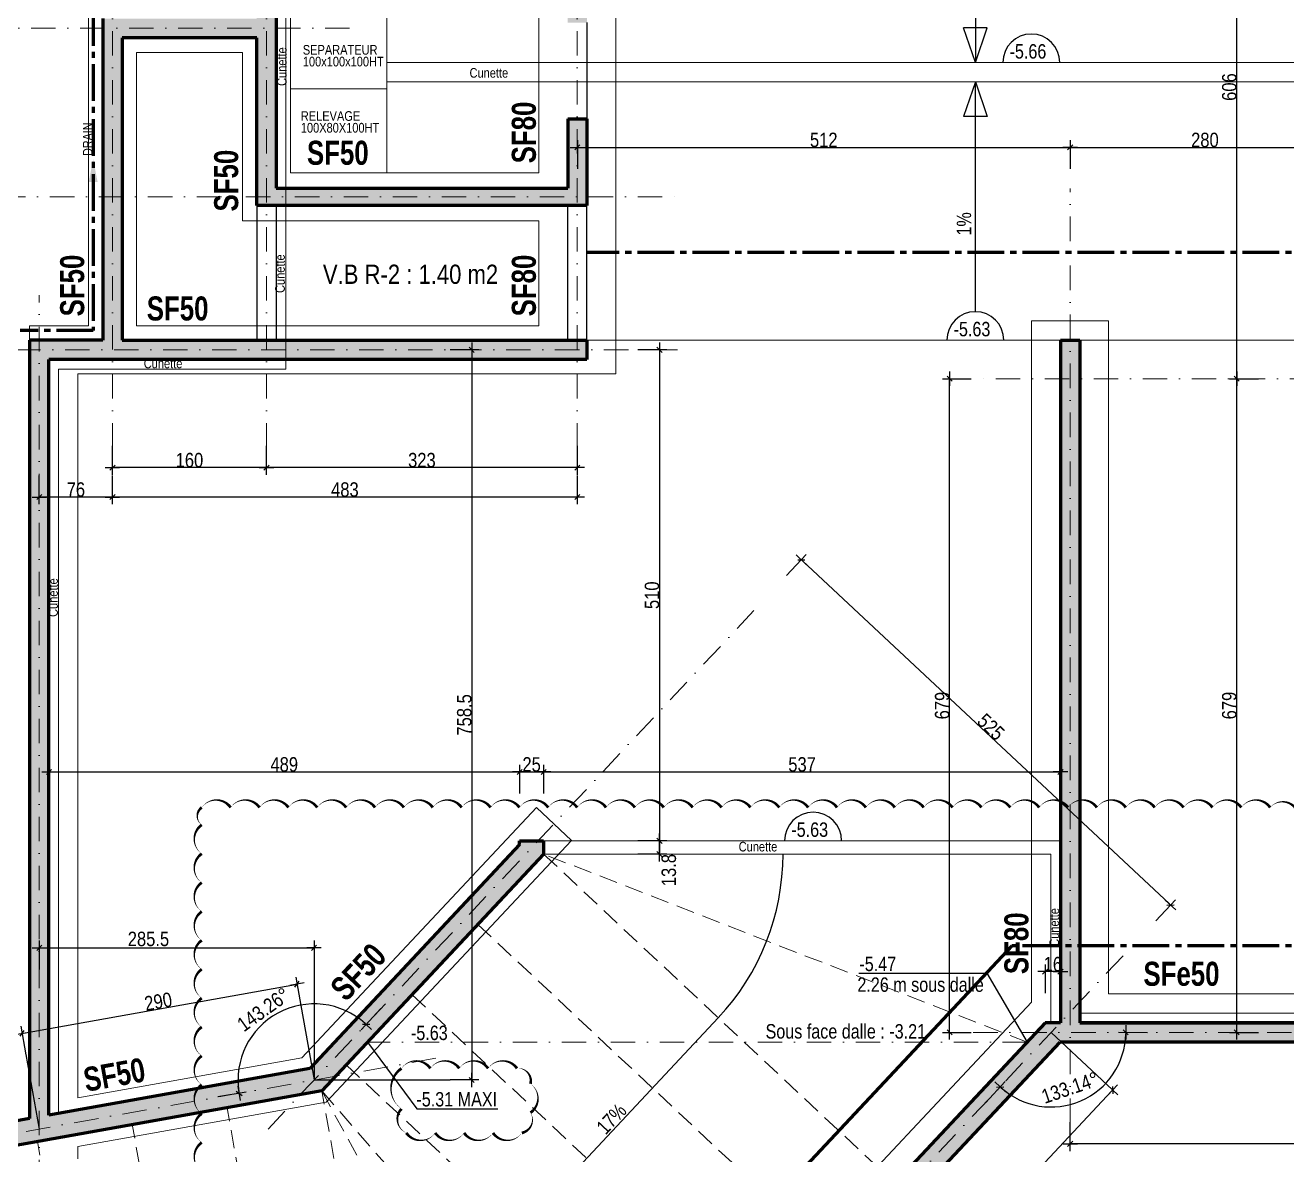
# Model space of a CAD drawing. Header units: centimetres. Extents: x 28113 to 82487, y -42944 to -12804.
# Drawn here: x 28866 to 30176, y -41351 to -40177 of the extents above; entities that cross this region are included whole.
import ezdxf
from ezdxf.enums import TextEntityAlignment as Align

# ---------------------------------------------------------------- set-up
doc = ezdxf.new("R2010")
doc.units = ezdxf.units.CM
doc.header["$LTSCALE"] = 0.5
for name, pattern in [('AXES2', [28.575, 19.05, -3.175, 3.175, -3.175]), ('CACHEX2', [19.05, 12.7, -6.35]), ('TIRETPTX2', [50.8, 25.4, -12.7, 0, -12.7])]:
    doc.linetypes.add(name, pattern=pattern)
doc.layers.get('DEFPOINTS').update_dxf_attribs({"linetype": 'CONTINUOUS'})
for name, color, linetype in [('01_cote_gen', 4, 'CONTINUOUS'), ('01_linteaux', 2, 'CONTINUOUS'), ('01_poch_murs', 253, 'CONTINUOUS'), ('01_texte', 230, 'CONTINUOUS'), ('AA_COTES', 2, 'CONTINUOUS')]:
    doc.layers.add(name, color=color, linetype=linetype)
for name, color, linetype, lineweight in [('01_murs_coup', 5, 'CONTINUOUS', 60), ('01_sem', 42, 'CONTINUOUS', 15), ('01_tram_axes', 2, 'TIRETPTX2', 9)]:
    doc.layers.add(name, color=color, linetype=linetype, lineweight=lineweight)
doc.styles.add('ARIAL NA', font='ARIALN.TTF')
doc.styles.add('impact', font='impact.ttf')
doc.styles.add('MATTE_TXT', font='arial.ttf')
doc.styles.add('STYLE2', font='ARIALN.TTF')
doc.dimstyles.new('JB50', dxfattribs={"dimscale": 0.1, "dimtxt": 150, "dimasz": 15, "dimexe": 0.1, "dimexo": 0.1, "dimgap": 0.09, "dimtad": 1, "dimdec": 1, "dimdsep": 46, "dimtxsty": 'STYLE2', "dimblk1": 'BOND_G', "dimblk2": 'BOND_D', "dimsah": 1, "dimcen": 1.5, "dimdle": 0.01, "dimse1": 1, "dimse2": 1, "dimclrd": 4, "dimclre": 2, "dimclrt": 6, "dimazin": 2, "dimtfac": 2.333333, "dimtdec": 1, "dimtix": 1, "dimtmove": 2, "dimatfit": 3, "dimldrblk": 'BOND_G', "dimfxl": 1, "dimtolj": 1, "dimtzin": 0, "dimarcsym": 0})

# ---------------------------------------------------------------- blocks, each defined once
blk = doc.blocks.new('BOND_G')
at = {"layer": 'AA_COTES', "color": 0}
for p, q in [((0, -5), (0, 15)), ((5, 0), (-5, 0)), ((1.77, 1.77), (-1.77, -1.77))]:
    blk.add_line(p, q, dxfattribs=at)
blk = doc.blocks.new('BOND_D')
at = {"layer": 'AA_COTES', "color": 0}
for p, q in [((5, 0), (-5, 0)), ((-1.77, -1.77), (1.77, 1.77)), ((0, 5), (0, -15))]:
    blk.add_line(p, q, dxfattribs=at)
blk = doc.blocks.new('*D4032')
at = {"layer": '01_cote_gen', "color": 4, "lineweight": -2, "ltscale": 2, "transparency": 16777216}
blk.add_line((29440.7, -40304.2), (29949.7, -40304.2), dxfattribs=at)
at = {"layer": 'DEFPOINTS', "color": 0, "ltscale": 2}
for p in [(29439.2, -40312), (29951.2, -40304.2), (29951.2, -40346.8)]:
    blk.add_point(p, dxfattribs=at)
at = {"layer": '01_cote_gen', "color": 4, "lineweight": -2, "ltscale": 2, "transparency": 16777216, "xscale": 1.5, "yscale": 1.5, "zscale": 1.5, "rotation": 180}
blk.add_blockref('BOND_G', (29439.2, -40304.2), dxfattribs=at)
at = {"layer": '01_cote_gen', "color": 4, "lineweight": -2, "ltscale": 2, "transparency": 16777216, "xscale": 1.5, "yscale": 1.5, "zscale": 1.5}
blk.add_blockref('BOND_D', (29951.2, -40304.2), dxfattribs=at)
at = {"layer": '01_cote_gen', "color": 6, "ltscale": 2, "transparency": 16777216, "insert": (29695.2, -40296.6), "char_height": 15, "attachment_point": 5, "style": 'STYLE2'}
blk.add_mtext('\\A1;512', dxfattribs=at)
blk = doc.blocks.new('*D4033')
at = {"layer": '01_cote_gen', "color": 4, "lineweight": -2, "ltscale": 2, "transparency": 16777216}
blk.add_line((29952.7, -40304.2), (30229.7, -40304.2), dxfattribs=at)
at = {"layer": 'DEFPOINTS', "color": 0, "ltscale": 2}
for p in [(30231.2, -40304.2), (29951.2, -40346.8), (30231.2, -40346.8)]:
    blk.add_point(p, dxfattribs=at)
at = {"layer": '01_cote_gen', "color": 4, "lineweight": -2, "ltscale": 2, "transparency": 16777216, "xscale": 1.5, "yscale": 1.5, "zscale": 1.5, "rotation": 180}
blk.add_blockref('BOND_G', (29951.2, -40304.2), dxfattribs=at)
at = {"layer": '01_cote_gen', "color": 4, "lineweight": -2, "ltscale": 2, "transparency": 16777216, "xscale": 1.5, "yscale": 1.5, "zscale": 1.5}
blk.add_blockref('BOND_D', (30231.2, -40304.2), dxfattribs=at)
at = {"layer": '01_cote_gen', "color": 6, "ltscale": 2, "transparency": 16777216, "insert": (30091.2, -40296.6), "char_height": 15, "attachment_point": 5, "style": 'STYLE2'}
blk.add_mtext('\\A1;280', dxfattribs=at)
blk = doc.blocks.new('*D4047')
at = {"layer": '01_cote_gen', "color": 4, "lineweight": -2, "ltscale": 2, "transparency": 16777216}
blk.add_line((30853.7, -41339.4), (29952.7, -41339.4), dxfattribs=at)
at = {"layer": 'DEFPOINTS', "color": 0, "ltscale": 2}
for p in [(29951.2, -41317.8), (30855.2, -41317.8), (29951.2, -41339.4)]:
    blk.add_point(p, dxfattribs=at)
at = {"layer": '01_cote_gen', "color": 4, "lineweight": -2, "ltscale": 2, "transparency": 16777216, "xscale": 1.5, "yscale": 1.5, "zscale": 1.5, "rotation": 180}
blk.add_blockref('BOND_D', (29951.2, -41339.4), dxfattribs=at)
at = {"layer": '01_cote_gen', "color": 4, "lineweight": -2, "ltscale": 2, "transparency": 16777216, "xscale": 1.5, "yscale": 1.5, "zscale": 1.5}
blk.add_blockref('BOND_G', (30855.2, -41339.4), dxfattribs=at)
at = {"layer": '01_cote_gen', "color": 6, "ltscale": 2, "transparency": 16777216, "insert": (30403.2, -41331.7), "char_height": 15, "attachment_point": 5, "style": 'STYLE2'}
blk.add_mtext('\\A1;904', dxfattribs=at)
blk = doc.blocks.new('*D4048')
at = {"layer": '01_cote_gen', "color": 4, "lineweight": -2, "ltscale": 2, "transparency": 16777216}
blk.add_line((29437.7, -40636.9), (29117.7, -40636.9), dxfattribs=at)
at = {"layer": 'DEFPOINTS', "color": 0, "ltscale": 2}
for p in [(29116.2, -40616.1), (29439.2, -40616.1), (29116.2, -40636.9)]:
    blk.add_point(p, dxfattribs=at)
at = {"layer": '01_cote_gen', "color": 4, "lineweight": -2, "ltscale": 2, "transparency": 16777216, "xscale": 1.5, "yscale": 1.5, "zscale": 1.5, "rotation": 180}
blk.add_blockref('BOND_D', (29116.2, -40636.9), dxfattribs=at)
at = {"layer": '01_cote_gen', "color": 4, "lineweight": -2, "ltscale": 2, "transparency": 16777216, "xscale": 1.5, "yscale": 1.5, "zscale": 1.5}
blk.add_blockref('BOND_G', (29439.2, -40636.9), dxfattribs=at)
at = {"layer": '01_cote_gen', "color": 6, "ltscale": 2, "transparency": 16777216, "insert": (29277.7, -40629.2), "char_height": 15, "attachment_point": 5, "style": 'STYLE2'}
blk.add_mtext('\\A1;323', dxfattribs=at)
blk = doc.blocks.new('*D4049')
at = {"layer": '01_cote_gen', "color": 4, "lineweight": -2, "ltscale": 2, "transparency": 16777216}
blk.add_line((29114.7, -40636.9), (28957.7, -40636.9), dxfattribs=at)
at = {"layer": 'DEFPOINTS', "color": 0, "ltscale": 2}
for p in [(28956.2, -40616.1), (29116.2, -40616.1), (28956.2, -40636.9)]:
    blk.add_point(p, dxfattribs=at)
at = {"layer": '01_cote_gen', "color": 4, "lineweight": -2, "ltscale": 2, "transparency": 16777216, "xscale": 1.5, "yscale": 1.5, "zscale": 1.5, "rotation": 180}
blk.add_blockref('BOND_D', (28956.2, -40636.9), dxfattribs=at)
at = {"layer": '01_cote_gen', "color": 4, "lineweight": -2, "ltscale": 2, "transparency": 16777216, "xscale": 1.5, "yscale": 1.5, "zscale": 1.5}
blk.add_blockref('BOND_G', (29116.2, -40636.9), dxfattribs=at)
at = {"layer": '01_cote_gen', "color": 6, "ltscale": 2, "transparency": 16777216, "insert": (29036.2, -40629.2), "char_height": 15, "attachment_point": 5, "style": 'STYLE2'}
blk.add_mtext('\\A1;160', dxfattribs=at)
blk = doc.blocks.new('*D4050')
at = {"layer": '01_cote_gen', "color": 4, "lineweight": -2, "ltscale": 2, "transparency": 16777216}
blk.add_line((29437.7, -40667.5), (28957.7, -40667.5), dxfattribs=at)
at = {"layer": 'DEFPOINTS', "color": 0, "ltscale": 2}
for p in [(28956.2, -40644.4), (29439.2, -40644.4), (28956.2, -40667.5)]:
    blk.add_point(p, dxfattribs=at)
at = {"layer": '01_cote_gen', "color": 4, "lineweight": -2, "ltscale": 2, "transparency": 16777216, "xscale": 1.5, "yscale": 1.5, "zscale": 1.5, "rotation": 180}
blk.add_blockref('BOND_D', (28956.2, -40667.5), dxfattribs=at)
at = {"layer": '01_cote_gen', "color": 4, "lineweight": -2, "ltscale": 2, "transparency": 16777216, "xscale": 1.5, "yscale": 1.5, "zscale": 1.5}
blk.add_blockref('BOND_G', (29439.2, -40667.5), dxfattribs=at)
at = {"layer": '01_cote_gen', "color": 6, "ltscale": 2, "transparency": 16777216, "insert": (29197.7, -40659.8), "char_height": 15, "attachment_point": 5, "style": 'STYLE2'}
blk.add_mtext('\\A1;483', dxfattribs=at)
blk = doc.blocks.new('*D4051')
at = {"layer": '01_cote_gen', "color": 4, "lineweight": -2, "ltscale": 2, "transparency": 16777216}
blk.add_line((28954.7, -40667.5), (28881.7, -40667.5), dxfattribs=at)
at = {"layer": 'DEFPOINTS', "color": 0, "ltscale": 2}
for p in [(28880.2, -40457.8), (28880.2, -40667.5), (28956.2, -40675)]:
    blk.add_point(p, dxfattribs=at)
at = {"layer": '01_cote_gen', "color": 4, "lineweight": -2, "ltscale": 2, "transparency": 16777216, "xscale": 1.5, "yscale": 1.5, "zscale": 1.5, "rotation": 180}
blk.add_blockref('BOND_D', (28880.2, -40667.5), dxfattribs=at)
at = {"layer": '01_cote_gen', "color": 4, "lineweight": -2, "ltscale": 2, "transparency": 16777216, "xscale": 1.5, "yscale": 1.5, "zscale": 1.5}
blk.add_blockref('BOND_G', (28956.2, -40667.5), dxfattribs=at)
at = {"layer": '01_cote_gen', "color": 6, "ltscale": 2, "transparency": 16777216, "insert": (28918.2, -40659.8), "char_height": 15, "attachment_point": 5, "style": 'STYLE2'}
blk.add_mtext('\\A1;76', dxfattribs=at)
blk = doc.blocks.new('*D4052')
at = {"layer": '01_cote_gen', "color": 4, "lineweight": -2, "ltscale": 2, "transparency": 16777216}
blk.add_line((29673, -40733.7), (30054.4, -41090.1), dxfattribs=at)
at = {"layer": 'DEFPOINTS', "color": 0, "ltscale": 2}
for p in [(29622.6, -40785.5), (30055.5, -41091.2), (30006.1, -41143.9)]:
    blk.add_point(p, dxfattribs=at)
at = {"layer": '01_cote_gen', "color": 4, "lineweight": -2, "ltscale": 2, "transparency": 16777216, "xscale": 1.5, "yscale": 1.5, "zscale": 1.5}
for name, p, rotation in [('BOND_G', (29671.9, -40732.7), 136.9369686569223), ('BOND_D', (30055.5, -41091.2), 316.9369686569223)]:
    blk.add_blockref(name, p, dxfattribs=dict(at, rotation=rotation))
at = {"layer": '01_cote_gen', "color": 6, "ltscale": 2, "transparency": 16777216, "insert": (29868.9, -40906.3), "char_height": 15, "attachment_point": 5, "rotation": 316.937, "style": 'STYLE2'}
blk.add_mtext('\\A1;525', dxfattribs=at)
blk = doc.blocks.new('*D4053')
at = {"layer": '01_cote_gen', "color": 4, "lineweight": -2, "ltscale": 2, "transparency": 16777216}
blk.add_line((28881.7, -41135.7), (29164.2, -41135.7), dxfattribs=at)
at = {"layer": 'DEFPOINTS', "color": 0, "ltscale": 2}
for p in [(29165.7, -41135.7), (28880.2, -41157.2), (29165.7, -41247.9)]:
    blk.add_point(p, dxfattribs=at)
at = {"layer": '01_cote_gen', "color": 4, "lineweight": -2, "ltscale": 2, "transparency": 16777216, "xscale": 1.5, "yscale": 1.5, "zscale": 1.5, "rotation": 180}
blk.add_blockref('BOND_G', (28880.2, -41135.7), dxfattribs=at)
at = {"layer": '01_cote_gen', "color": 4, "lineweight": -2, "ltscale": 2, "transparency": 16777216, "xscale": 1.5, "yscale": 1.5, "zscale": 1.5}
blk.add_blockref('BOND_D', (29165.7, -41135.7), dxfattribs=at)
at = {"layer": '01_cote_gen', "color": 6, "ltscale": 2, "transparency": 16777216, "insert": (28993.6, -41126.6), "char_height": 15, "attachment_point": 5, "style": 'STYLE2'}
blk.add_mtext('\\A1;285.5', dxfattribs=at)
blk = doc.blocks.new('*D4054')
at = {"layer": '01_cote_gen', "color": 4, "lineweight": -2, "ltscale": 2, "transparency": 16777216}
blk.add_line((28745.1, -41322.5), (28745.1, -40516), dxfattribs=at)
at = {"layer": 'DEFPOINTS', "color": 0, "ltscale": 2}
for p in [(28745.1, -40514.5), (28754.3, -40514.5), (28880.2, -41324)]:
    blk.add_point(p, dxfattribs=at)
at = {"layer": '01_cote_gen', "color": 4, "lineweight": -2, "ltscale": 2, "transparency": 16777216, "xscale": 1.5, "yscale": 1.5, "zscale": 1.5}
for name, p, rotation in [('BOND_D', (28745.1, -40514.5), 90), ('BOND_G', (28745.1, -41324), 270)]:
    blk.add_blockref(name, p, dxfattribs=dict(at, rotation=rotation))
at = {"layer": '01_cote_gen', "color": 6, "ltscale": 2, "transparency": 16777216, "insert": (28737.5, -40919.3), "char_height": 15, "attachment_point": 5, "rotation": 90, "style": 'STYLE2'}
blk.add_mtext('\\A1;809.4', dxfattribs=at)
blk = doc.blocks.new('*D4065')
at = {"layer": '01_cote_gen', "color": 4, "lineweight": -2, "ltscale": 2, "transparency": 16777216}
blk.add_line((30124.3, -40543.1), (30124.3, -39940.1), dxfattribs=at)
at = {"layer": 'DEFPOINTS', "color": 0, "ltscale": 2}
for p in [(30124.3, -39938.6), (30171.3, -39938.6), (30137.1, -40544.6)]:
    blk.add_point(p, dxfattribs=at)
at = {"layer": '01_cote_gen', "color": 4, "lineweight": -2, "ltscale": 2, "transparency": 16777216, "xscale": 1.5, "yscale": 1.5, "zscale": 1.5}
for name, p, rotation in [('BOND_D', (30124.3, -39938.6), 90), ('BOND_G', (30124.3, -40544.6), 270)]:
    blk.add_blockref(name, p, dxfattribs=dict(at, rotation=rotation))
at = {"layer": '01_cote_gen', "color": 6, "ltscale": 2, "transparency": 16777216, "insert": (30116.6, -40241.6), "char_height": 15, "attachment_point": 5, "rotation": 90, "style": 'STYLE2'}
blk.add_mtext('\\A1;606', dxfattribs=at)
blk = doc.blocks.new('*D4066')
at = {"layer": '01_cote_gen', "color": 4, "lineweight": -2, "ltscale": 2, "transparency": 16777216}
blk.add_line((30124.3, -41222.1), (30124.3, -40546.1), dxfattribs=at)
at = {"layer": 'DEFPOINTS', "color": 0, "ltscale": 2}
for p in [(30124.3, -40544.6), (30146.8, -40544.6), (30207.6, -41223.6)]:
    blk.add_point(p, dxfattribs=at)
at = {"layer": '01_cote_gen', "color": 4, "lineweight": -2, "ltscale": 2, "transparency": 16777216, "xscale": 1.5, "yscale": 1.5, "zscale": 1.5}
for name, p, rotation in [('BOND_D', (30124.3, -40544.6), 90), ('BOND_G', (30124.3, -41223.6), 270)]:
    blk.add_blockref(name, p, dxfattribs=dict(at, rotation=rotation))
at = {"layer": '01_cote_gen', "color": 6, "ltscale": 2, "transparency": 16777216, "insert": (30116.6, -40884.1), "char_height": 15, "attachment_point": 5, "rotation": 90, "style": 'STYLE2'}
blk.add_mtext('\\A1;679', dxfattribs=at)
blk = doc.blocks.new('*D4098')
at = {"layer": '01_cote_gen', "color": 4, "lineweight": -2, "ltscale": 2, "transparency": 16777216}
blk.add_line((29994.3, -41284.6), (29494.4, -41818), dxfattribs=at)
at = {"layer": 'DEFPOINTS', "color": 0, "ltscale": 2}
for p in [(29931.5, -41223.6), (29429.5, -41759.3), (29493.4, -41819.1)]:
    blk.add_point(p, dxfattribs=at)
at = {"layer": '01_cote_gen', "color": 4, "lineweight": -2, "ltscale": 2, "transparency": 16777216, "xscale": 1.5, "yscale": 1.5, "zscale": 1.5}
for name, p, rotation in [('BOND_G', (29995.4, -41283.5), 46.85957807586632), ('BOND_D', (29493.4, -41819.1), 226.8595780758663)]:
    blk.add_blockref(name, p, dxfattribs=dict(at, rotation=rotation))
at = {"layer": '01_cote_gen', "color": 6, "ltscale": 2, "transparency": 16777216, "insert": (29738.8, -41546), "char_height": 15, "attachment_point": 5, "rotation": 46.8596, "style": 'STYLE2'}
blk.add_mtext('\\A1;734.1', dxfattribs=at)
blk = doc.blocks.new('*D4099')
at = {"layer": '01_cote_gen', "color": 4, "lineweight": -2, "ltscale": 2, "transparency": 16777216}
blk.add_line((28863.9, -41224.3), (29146.4, -41173.9), dxfattribs=at)
at = {"layer": 'DEFPOINTS', "color": 0, "ltscale": 2}
for p in [(29147.9, -41173.6), (29165.7, -41273), (28880.2, -41324)]:
    blk.add_point(p, dxfattribs=at)
at = {"layer": '01_cote_gen', "color": 4, "lineweight": -2, "ltscale": 2, "transparency": 16777216, "xscale": 1.5, "yscale": 1.5, "zscale": 1.5}
for name, p, rotation in [('BOND_D', (29147.9, -41173.6), 10.11701883034872), ('BOND_G', (28862.4, -41224.6), 190.1170188303487)]:
    blk.add_blockref(name, p, dxfattribs=dict(at, rotation=rotation))
at = {"layer": '01_cote_gen', "color": 6, "ltscale": 2, "transparency": 16777216, "insert": (29003.8, -41191.6), "char_height": 15, "attachment_point": 5, "rotation": 10.117, "style": 'STYLE2'}
blk.add_mtext('\\A1;290', dxfattribs=at)
blk = doc.blocks.new('*D4100')
at = {"layer": '01_cote_gen', "color": 4, "lineweight": -2, "ltscale": 2, "transparency": 16777216}
blk.add_arc((29165.7, -41273), 79, 47.9472, 189.0294, dxfattribs=at)
at = {"layer": 'DEFPOINTS', "color": 0, "ltscale": 2}
for p in [(29159.3, -41194.3), (29227, -41207.6), (29165.7, -41273), (29036.9, -41296)]:
    blk.add_point(p, dxfattribs=at)
at = {"layer": '01_cote_gen', "color": 4, "lineweight": -2, "ltscale": 2, "transparency": 16777216, "xscale": 1.5, "yscale": 1.5, "zscale": 1.5}
for name, p, rotation in [('BOND_G', (29219.7, -41215.4), 317.4034009217252), ('BOND_D', (29087.9, -41286.9), 279.5731959844877)]:
    blk.add_blockref(name, p, dxfattribs=dict(at, rotation=rotation))
at = {"layer": '01_cote_gen', "color": 6, "ltscale": 2, "transparency": 16777216, "insert": (29113.2, -41199.9), "char_height": 15, "attachment_point": 5, "rotation": 35.6733, "style": 'STYLE2'}
blk.add_mtext('\\A1;143.26°', dxfattribs=at)
blk = doc.blocks.new('*D4102')
at = {"layer": '01_cote_gen', "color": 4, "lineweight": -2, "ltscale": 2, "transparency": 16777216}
blk.add_arc((29931.5, -41223.6), 77.5, 227.9683, 358.8912, dxfattribs=at)
at = {"layer": 'DEFPOINTS', "color": 0, "ltscale": 2}
for p in [(29931.5, -41223.6), (30016.1, -41223.6), (29884, -41274.3), (29986.9, -41277.8)]:
    blk.add_point(p, dxfattribs=at)
at = {"layer": '01_cote_gen', "color": 4, "lineweight": -2, "ltscale": 2, "transparency": 16777216, "xscale": 1.5, "yscale": 1.5, "zscale": 1.5}
for name, p, rotation in [('BOND_D', (30009, -41223.6), 89.44561702159818), ('BOND_G', (29878.5, -41280.2), 137.4139610542687)]:
    blk.add_blockref(name, p, dxfattribs=dict(at, rotation=rotation))
at = {"layer": '01_cote_gen', "color": 6, "ltscale": 2, "transparency": 16777216, "insert": (29951.2, -41281.1), "char_height": 15, "attachment_point": 5, "rotation": 18.8939, "style": 'STYLE2'}
blk.add_mtext('\\A1;133.14°', dxfattribs=at)
blk = doc.blocks.new('*D4200')
at = {"layer": '01_cote_gen', "color": 4, "lineweight": -2, "ltscale": 2, "transparency": 16777216}
blk.add_line((28891.7, -40953), (29377.7, -40953), dxfattribs=at)
at = {"layer": 'DEFPOINTS', "color": 0, "ltscale": 2}
for p in [(29379.2, -40953), (28890.2, -40977.5), (29379.2, -41024.6)]:
    blk.add_point(p, dxfattribs=at)
at = {"layer": '01_cote_gen', "color": 4, "lineweight": -2, "ltscale": 2, "transparency": 16777216, "xscale": 1.5, "yscale": 1.5, "zscale": 1.5, "rotation": 180}
blk.add_blockref('BOND_G', (28890.2, -40953), dxfattribs=at)
at = {"layer": '01_cote_gen', "color": 4, "lineweight": -2, "ltscale": 2, "transparency": 16777216, "xscale": 1.5, "yscale": 1.5, "zscale": 1.5}
blk.add_blockref('BOND_D', (29379.2, -40953), dxfattribs=at)
at = {"layer": '01_cote_gen', "color": 6, "ltscale": 2, "transparency": 16777216, "insert": (29134.7, -40945.3), "char_height": 15, "attachment_point": 5, "style": 'STYLE2'}
blk.add_mtext('\\A1;489', dxfattribs=at)
blk = doc.blocks.new('*D4201')
at = {"layer": '01_cote_gen', "color": 4, "lineweight": -2, "ltscale": 2, "transparency": 16777216}
blk.add_line((29380.7, -40953), (29402.7, -40953), dxfattribs=at)
at = {"layer": 'DEFPOINTS', "color": 0, "ltscale": 2}
for p in [(29404.2, -40953), (29379.2, -40975.5), (29404.2, -41024.6)]:
    blk.add_point(p, dxfattribs=at)
at = {"layer": '01_cote_gen', "color": 4, "lineweight": -2, "ltscale": 2, "transparency": 16777216, "xscale": 1.5, "yscale": 1.5, "zscale": 1.5, "rotation": 180}
blk.add_blockref('BOND_G', (29379.2, -40953), dxfattribs=at)
at = {"layer": '01_cote_gen', "color": 4, "lineweight": -2, "ltscale": 2, "transparency": 16777216, "xscale": 1.5, "yscale": 1.5, "zscale": 1.5}
blk.add_blockref('BOND_D', (29404.2, -40953), dxfattribs=at)
at = {"layer": '01_cote_gen', "color": 6, "ltscale": 2, "transparency": 16777216, "insert": (29391.7, -40945.3), "char_height": 15, "attachment_point": 5, "style": 'STYLE2'}
blk.add_mtext('\\A1;25', dxfattribs=at)
blk = doc.blocks.new('*D4202')
at = {"layer": '01_cote_gen', "color": 4, "lineweight": -2, "ltscale": 2, "transparency": 16777216}
blk.add_line((29405.7, -40953), (29939.7, -40953), dxfattribs=at)
at = {"layer": 'DEFPOINTS', "color": 0, "ltscale": 2}
for p in [(29941.2, -40953), (29404.2, -40975.5), (29941.2, -41003)]:
    blk.add_point(p, dxfattribs=at)
at = {"layer": '01_cote_gen', "color": 4, "lineweight": -2, "ltscale": 2, "transparency": 16777216, "xscale": 1.5, "yscale": 1.5, "zscale": 1.5, "rotation": 180}
blk.add_blockref('BOND_G', (29404.2, -40953), dxfattribs=at)
at = {"layer": '01_cote_gen', "color": 4, "lineweight": -2, "ltscale": 2, "transparency": 16777216, "xscale": 1.5, "yscale": 1.5, "zscale": 1.5}
blk.add_blockref('BOND_D', (29941.2, -40953), dxfattribs=at)
at = {"layer": '01_cote_gen', "color": 6, "ltscale": 2, "transparency": 16777216, "insert": (29672.7, -40945.3), "char_height": 15, "attachment_point": 5, "style": 'STYLE2'}
blk.add_mtext('\\A1;537', dxfattribs=at)
blk = doc.blocks.new('*D4203')
at = {"layer": '01_cote_gen', "color": 4, "lineweight": -2, "ltscale": 2, "transparency": 16777216}
blk.add_line((29524.5, -40516), (29524.5, -41023.1), dxfattribs=at)
at = {"layer": 'DEFPOINTS', "color": 0, "ltscale": 2}
for p in [(29552.4, -40514.5), (29507, -41024.6), (29524.5, -41024.6)]:
    blk.add_point(p, dxfattribs=at)
at = {"layer": '01_cote_gen', "color": 4, "lineweight": -2, "ltscale": 2, "transparency": 16777216, "xscale": 1.5, "yscale": 1.5, "zscale": 1.5}
for name, p, rotation in [('BOND_G', (29524.5, -40514.5), 90), ('BOND_D', (29524.5, -41024.6), 270)]:
    blk.add_blockref(name, p, dxfattribs=dict(at, rotation=rotation))
at = {"layer": '01_cote_gen', "color": 6, "ltscale": 2, "transparency": 16777216, "insert": (29516.8, -40769.5), "char_height": 15, "attachment_point": 5, "rotation": 90, "style": 'STYLE2'}
blk.add_mtext('\\A1;510', dxfattribs=at)
blk = doc.blocks.new('*D4204')
at = {"layer": '01_cote_gen', "color": 4, "lineweight": -2, "ltscale": 2, "transparency": 16777216}
blk.add_line((29524.5, -41026.1), (29524.5, -41036.9), dxfattribs=at)
at = {"layer": 'DEFPOINTS', "color": 0, "ltscale": 2}
for p in [(29510.5, -41024.6), (29510.5, -41038.4), (29524.5, -41038.4)]:
    blk.add_point(p, dxfattribs=at)
at = {"layer": '01_cote_gen', "color": 4, "lineweight": -2, "ltscale": 2, "transparency": 16777216, "xscale": 1.5, "yscale": 1.5, "zscale": 1.5}
for name, p, rotation in [('BOND_G', (29524.5, -41024.6), 90), ('BOND_D', (29524.5, -41038.4), 270)]:
    blk.add_blockref(name, p, dxfattribs=dict(at, rotation=rotation))
at = {"layer": '01_cote_gen', "color": 6, "ltscale": 2, "transparency": 16777216, "insert": (29534.3, -41055), "char_height": 15, "attachment_point": 5, "rotation": 90, "style": 'STYLE2'}
blk.add_mtext('\\A1;13.8', dxfattribs=at)
blk = doc.blocks.new('*D4205')
at = {"layer": '01_cote_gen', "color": 4, "lineweight": -2, "ltscale": 2, "transparency": 16777216}
for p, q in [((29923.7, -41160.5), (29922.2, -41160.5)), ((29941.2, -41160.5), (29925.2, -41160.5)), ((29942.7, -41160.5), (29944.2, -41160.5))]:
    blk.add_line(p, q, dxfattribs=at)
at = {"layer": 'DEFPOINTS', "color": 0, "ltscale": 2}
for p in [(29925.2, -41160.5), (29925.2, -41213.6), (29941.2, -41207.5)]:
    blk.add_point(p, dxfattribs=at)
at = {"layer": '01_cote_gen', "color": 4, "lineweight": -2, "ltscale": 2, "transparency": 16777216, "xscale": 1.5, "yscale": 1.5, "zscale": 1.5}
blk.add_blockref('BOND_D', (29925.2, -41160.5), dxfattribs=at)
at = {"layer": '01_cote_gen', "color": 4, "lineweight": -2, "ltscale": 2, "transparency": 16777216, "xscale": 1.5, "yscale": 1.5, "zscale": 1.5, "rotation": 180}
blk.add_blockref('BOND_G', (29941.2, -41160.5), dxfattribs=at)
at = {"layer": '01_cote_gen', "color": 6, "ltscale": 2, "transparency": 16777216, "insert": (29933.2, -41152.8), "char_height": 15, "attachment_point": 5, "style": 'STYLE2'}
blk.add_mtext('\\A1;16', dxfattribs=at)
blk = doc.blocks.new('*D4206')
at = {"layer": '01_cote_gen', "color": 4, "lineweight": -2, "ltscale": 2, "transparency": 16777216}
blk.add_line((29329.5, -40516), (29329.5, -41271.5), dxfattribs=at)
at = {"layer": 'DEFPOINTS', "color": 0, "ltscale": 2}
for p in [(29228, -40514.5), (29307, -41273), (29329.5, -41273)]:
    blk.add_point(p, dxfattribs=at)
at = {"layer": '01_cote_gen', "color": 4, "lineweight": -2, "ltscale": 2, "transparency": 16777216, "xscale": 1.5, "yscale": 1.5, "zscale": 1.5}
for name, p, rotation in [('BOND_G', (29329.5, -40514.5), 90), ('BOND_D', (29329.5, -41273), 270)]:
    blk.add_blockref(name, p, dxfattribs=dict(at, rotation=rotation))
at = {"layer": '01_cote_gen', "color": 6, "ltscale": 2, "transparency": 16777216, "insert": (29321.8, -40893.8), "char_height": 15, "attachment_point": 5, "rotation": 90, "style": 'STYLE2'}
blk.add_mtext('\\A1;758.5', dxfattribs=at)
blk = doc.blocks.new('*D4207')
at = {"layer": '01_cote_gen', "color": 4, "lineweight": -2, "ltscale": 2, "transparency": 16777216}
blk.add_line((29826, -41222.1), (29826, -40546.1), dxfattribs=at)
at = {"layer": 'DEFPOINTS', "color": 0, "ltscale": 2}
for p in [(29826, -40544.6), (29850.5, -40544.6), (29850.5, -41223.6)]:
    blk.add_point(p, dxfattribs=at)
at = {"layer": '01_cote_gen', "color": 4, "lineweight": -2, "ltscale": 2, "transparency": 16777216, "xscale": 1.5, "yscale": 1.5, "zscale": 1.5}
for name, p, rotation in [('BOND_D', (29826, -40544.6), 90), ('BOND_G', (29826, -41223.6), 270)]:
    blk.add_blockref(name, p, dxfattribs=dict(at, rotation=rotation))
at = {"layer": '01_cote_gen', "color": 6, "ltscale": 2, "transparency": 16777216, "insert": (29818.3, -40884.1), "char_height": 15, "attachment_point": 5, "rotation": 90, "style": 'STYLE2'}
blk.add_mtext('\\A1;679', dxfattribs=at)

msp = doc.modelspace()

# ---------------------------------------------------------------- hatches: boundary and pattern name
at = {"layer": '01_poch_murs', "ltscale": 2}
h = msp.add_hatch(color=256, dxfattribs=at)
h.dxf.hatch_style = 1
h.paths.add_polyline_path([(30854.176, -40504.6), (30836.176, -40504.6), (30836.176, -41213.6), (29961.17, -41213.6), (29961.17, -40504.6), (29941.17, -40504.6), (29941.17, -41213.6), (29925.215, -41213.6), (29425.024, -41747.36), (28531.405, -41906.812), (28535.796, -41931.423), (29437.589, -41770.513), (29940.735, -41233.6), (30854.176, -41233.6)])
h.paths.add_polyline_path([(29404.172, -41038.392), (29404.172, -41024.56), (29379.172, -41024.56), (29379.172, -41028.509), (29161.162, -41261.15), (28890.174, -41309.503), (28890.174, -40524.54), (29449.166, -40524.54), (29449.166, -40504.54), (28966.174, -40504.539), (28966.174, -40190.532), (29106.171, -40190.532), (29106.171, -40364.54), (29449.166, -40364.54), (29449.166, -40274.537), (29429.166, -40274.537), (29429.166, -40346.54), (29126.171, -40346.54), (29126.171, -40127.54), (29429.166, -40127.54), (29429.166, -40174.54), (29449.166, -40174.54), (29449.166, -40102.54), (29429.166, -40102.54), (29429.166, -40109.54), (29126.171, -40109.54), (29126.171, -39673.535), (29429.166, -39673.535), (29429.166, -40000.543), (29449.166, -40000.543), (29449.166, -39035.54), (30269.166, -39035.54), (30269.166, -39947.587), (30327.162, -39947.587), (30327.162, -39929.587), (30289.166, -39929.587), (30289.166, -39017.54), (29449.166, -39017.54), (29449.166, -38947.54), (29463.164, -38947.54), (29463.164, -38929.54), (29429.166, -38929.54), (29429.166, -39653.535), (29106.171, -39653.535), (29106.171, -40170.532), (28946.174, -40170.532), (28946.174, -40504.54), (28870.174, -40504.54), (28870.174, -41313.072), (28439.184, -41389.975), (28443.575, -41414.586), (29173.727, -41284.303)])

# ---------------------------------------------------------------- linework, layer by layer
at = {"layer": '01_cote_gen', "ltscale": 2}
for p, q in [((29449.166, -40174.54), (29449.166, -40274.537)), ((29165.661, -41158.228), (29165.661, -41273.044)), ((29151.876, -41195.786), (29165.661, -41273.044)), ((29931.49, -41223.6), (29978.953, -41268.077)), ((28866.388, -41246.727), (28880.174, -41323.985)), ((29165.661, -41273.044), (29307, -41273.044))]:
    msp.add_line(p, q, dxfattribs=at)
at = {"layer": '01_linteaux'}
for p, q in [((29106.171, -40364.54), (29106.171, -40504.539)), ((29126.171, -40364.54), (29126.171, -40504.539)), ((29429.166, -40504.54), (29429.166, -40364.54)), ((29449.166, -40504.54), (29449.166, -40364.54))]:
    msp.add_line(p, q, dxfattribs=at)
at = {"layer": '01_murs_coup'}
for p, q in [((29126.171, -40127.54), (29126.171, -40346.54)), ((28946.174, -40170.532), (28946.174, -40504.54)), ((29106.171, -40190.532), (28966.174, -40190.532)), ((28966.174, -40190.532), (28966.174, -40504.539)), ((29106.171, -40364.54), (29106.171, -40190.532)), ((29429.166, -40274.537), (29449.166, -40274.537)), ((29429.166, -40274.537), (29429.166, -40346.54)), ((29449.166, -40274.537), (29449.166, -40364.54)), ((29126.171, -40346.54), (29429.166, -40346.54)), ((29449.166, -40364.54), (29106.171, -40364.54)), ((28946.174, -40504.54), (28870.174, -40504.54)), ((28870.174, -40504.54), (28870.174, -41313.072)), ((28966.174, -40504.539), (29449.166, -40504.54)), ((29449.166, -40504.54), (29449.166, -40524.54)), ((29941.17, -40504.6), (29961.17, -40504.6)), ((29941.17, -40504.6), (29941.17, -41213.6)), ((29961.17, -40504.6), (29961.17, -41213.6)), ((29449.166, -40524.54), (28890.174, -40524.54)), ((28890.174, -41309.503), (28890.174, -40524.54)), ((29379.172, -41028.509), (29161.162, -41261.15)), ((29379.172, -41028.509), (29379.172, -41024.56)), ((29379.172, -41024.56), (29404.172, -41024.56)), ((29404.172, -41024.56), (29404.172, -41038.392)), ((29404.172, -41038.392), (29173.727, -41284.303)), ((29890.547, -41133.6), (29384.817, -41673.271)), ((29925.215, -41213.6), (29425.024, -41747.36)), ((29941.17, -41213.6), (29925.215, -41213.6)), ((29941.17, -41213.6), (29925.215, -41213.6)), ((29961.17, -41213.6), (30836.176, -41213.6)), ((30836.176, -41213.6), (29961.17, -41213.6)), ((29437.589, -41770.513), (29940.735, -41233.6)), ((30854.176, -41233.6), (29940.735, -41233.6)), ((29161.162, -41261.15), (28890.174, -41309.503)), ((29173.727, -41284.303), (28443.575, -41414.586)), ((28870.174, -41313.072), (28439.184, -41389.975))]:
    msp.add_line(p, q, dxfattribs=at)
at = {"layer": '01_murs_coup', "linetype": 'AXES2', "ltscale": 4}
for p, q in [((28936.174, -40160.532), (28936.174, -40494.54)), ((33483.133, -40413.6), (29449.166, -40413.6)), ((28936.174, -40494.54), (28860.174, -40494.54)), ((33483.133, -41133.6), (29890.547, -41133.6))]:
    msp.add_line(p, q, dxfattribs=at)
at = {"layer": '01_murs_coup'}
for points in [[(28936.174, -40316.531), (28931.554, -40340.246), (28936.174, -40340.246)], [(28936.174, -40316.531), (28940.793, -40340.246), (28936.174, -40340.246)]]:
    msp.add_solid(points, dxfattribs=at)
at = {"layer": '01_poch_murs', "linetype": 'CACHEX2', "lineweight": 5, "ltscale": 3}
for p, q in [((29404.172, -41038.392), (29769.012, -41380.287)), ((29906.473, -41233.6), (29404.172, -41038.392)), ((29335.793, -41111.36), (29700.633, -41453.255)), ((29267.414, -41184.328), (29632.254, -41526.223)), ((29199.035, -41257.296), (29563.875, -41599.191)), ((29261.557, -41776.528), (29173.727, -41284.303)), ((29173.727, -41284.303), (29503.565, -41663.548)), ((29173.727, -41284.303), (29425.024, -41747.36)), ((29163.112, -41794.094), (29075.282, -41301.869)), ((29064.667, -41811.66), (28976.837, -41319.434)), ((28966.221, -41829.226), (28878.392, -41337))]:
    msp.add_line(p, q, dxfattribs=at)
at = {"layer": '01_sem', "ltscale": 2}
for p, q in [((29136.171, -39683.535), (29136.171, -40534.54)), ((29479.166, -40539.54), (29479.166, -40093.54)), ((29141.171, -40330.54), (29141.171, -40143.54)), ((29241.171, -40330.54), (29241.171, -40143.54)), ((29399.166, -40330.54), (29399.166, -40143.54)), ((28931.174, -40489.54), (28931.174, -40155.532)), ((28981.174, -40489.54), (28981.174, -40205.532)), ((29091.171, -40205.532), (28981.174, -40205.532)), ((29091.171, -40380.54), (29091.171, -40205.532)), ((33553.133, -40216.111), (29241.171, -40216.111)), ((33553.133, -40236.111), (29241.171, -40236.111)), ((29241.171, -40243.54), (29141.171, -40243.54)), ((29141.171, -40330.54), (29399.166, -40330.54)), ((29091.171, -40380.54), (29399.166, -40380.54)), ((29399.166, -40489.54), (29399.166, -40380.54)), ((29911.17, -41192.027), (29911.17, -40484.6)), ((29911.17, -40484.6), (29991.17, -40484.6)), ((29991.17, -41183.6), (29991.17, -40484.6)), ((28870.174, -40489.54), (28931.174, -40489.54)), ((28870.174, -41303.051), (28870.174, -40489.54)), ((28981.174, -40489.54), (29399.166, -40489.54)), ((29941.17, -40504.6), (29449.166, -40504.54)), ((29961.17, -40504.6), (30221.171, -40504.6)), ((29136.171, -40534.54), (28900.174, -40534.54)), ((28900.174, -41307.719), (28900.174, -40534.54)), ((28920.174, -40539.54), (29479.166, -40539.54)), ((28920.174, -41291.453), (28920.174, -40539.54)), ((29396.595, -40990.051), (29153.097, -41249.892)), ((29433.079, -41024.24), (29396.595, -40990.051)), ((29433.079, -41024.24), (29178.226, -41296.197)), ((29404.172, -41024.56), (29941.17, -41024.56)), ((29404.172, -41038.392), (29931.17, -41038.392)), ((29931.17, -41038.392), (29931.17, -41213.6)), ((29412.46, -41724.207), (29911.17, -41192.027)), ((30815.176, -41183.6), (29991.17, -41183.6)), ((33553.133, -41203.6), (29961.17, -41203.6)), ((29153.097, -41249.892), (28920.174, -41291.453)), ((29178.226, -41296.197), (28920.174, -41342.243)), ((28920.174, -41354.94), (28920.174, -41342.243))]:
    msp.add_line(p, q, dxfattribs=at)
for points in [[(29126.171, -40346.54), (29126.171, -40364.54), (29136.171, -40364.54), (29136.171, -40346.54)], [(29126.171, -40504.539), (29126.171, -40524.54), (29136.171, -40524.54), (29136.171, -40504.539)]]:
    msp.add_solid(points, dxfattribs=at)
at = {"layer": '01_texte'}
for p, q in [((29852.691, -39977.258), (29852.691, -40216.111)), ((29852.691, -40216.111), (29840.304, -40180.183)), ((29865.078, -40180.183), (29840.304, -40180.183)), ((29852.691, -40216.111), (29865.078, -40180.183)), ((29852.691, -40236.111), (29840.304, -40272.038)), ((29852.691, -40474.963), (29852.691, -40236.111)), ((29852.691, -40236.111), (29865.078, -40272.038)), ((29865.078, -40272.038), (29840.304, -40272.038)), ((29731.704, -41162), (29864.704, -41162)), ((29864.704, -41162), (29906.473, -41233.6)), ((29585.643, -41208.451), (29337.789, -41472.939)), ((29221.241, -41233.6), (29272.5, -41303)), ((29272.5, -41303), (29356.5, -41303))]:
    msp.add_line(p, q, dxfattribs=at)
msp.add_lwpolyline([(29049, -41368, 0, 3, -0.52056705), (29049, -41338, 0, 3, -0.52056705), (29049, -41308, 0, 3, -0.52056705), (29049, -41278, 0, 3, -0.52056705), (29049, -41248, 0, 3, -0.52056705), (29049, -41218, 0, 3, -0.52056705), (29049, -41188, 0, 3, -0.52056705), (29049, -41158, 0, 3, -0.52056705), (29049, -41128, 0, 3, -0.52056705), (29049, -41098, 0, 3, -0.52056705), (29049, -41068, 0, 3, -0.52056705), (29049, -41038, 0, 3, -0.52056705), (29049, -41008, 0, 3, -0.52056705), (29049, -40990, 0, 3, -0.52056705), (29079, -40990, 0, 3, -0.52056705), (29109, -40990, 0, 3, -0.52056705), (29139, -40990, 0, 3, -0.52056705), (29169, -40990, 0, 3, -0.52056705), (29199, -40990, 0, 3, -0.52056705), (29229, -40990, 0, 3, -0.52056705), (29259, -40990, 0, 3, -0.52056705), (29289, -40990, 0, 3, -0.52056705), (29319, -40990, 0, 3, -0.52056705), (29349, -40990, 0, 3, -0.52056705), (29379, -40990, 0, 3, -0.52056705), (29409, -40990, 0, 3, -0.52056705), (29439, -40990, 0, 3, -0.52056705), (29469, -40990, 0, 3, -0.52056705), (29499, -40990, 0, 3, -0.52056705), (29529, -40990, 0, 3, -0.52056705), (29559, -40990, 0, 3, -0.52056705), (29589, -40990, 0, 3, -0.52056705), (29619, -40990, 0, 3, -0.52056705), (29649, -40990, 0, 3, -0.52056705), (29679, -40990, 0, 3, -0.52056705), (29709, -40990, 0, 3, -0.52056705), (29739, -40990, 0, 3, -0.52056705), (29769, -40990, 0, 3, -0.52056705), (29799, -40990, 0, 3, -0.52056705), (29829, -40990, 0, 3, -0.52056705), (29859, -40990, 0, 3, -0.52056705), (29889, -40990, 0, 3, -0.52056705), (29919, -40990, 0, 3, -0.52056705), (29949, -40990, 0, 3, -0.52056705), (29979, -40990, 0, 3, -0.52056705), (30009, -40990, 0, 3, -0.52056705), (30039, -40990, 0, 3, -0.52056705), (30069, -40990, 0, 3, -0.52056705), (30099, -40990, 0, 3, -0.52056705), (30129, -40990, 0, 3, -0.52056705), (30159, -40990, 0, 3, -0.52056705), (30186.5, -40992.5, 0, 3, -0.52056705)], format="xyseb", dxfattribs=at)
msp.add_lwpolyline([(29256.5, -41261, 0, 3, -0.52056705), (29286.5, -41261, 0, 3, -0.52056705), (29316.5, -41261, 0, 3, -0.52056705), (29346.5, -41261, 0, 3, -0.52056705), (29376.5, -41261, 0, 3, -0.52056705), (29390.5, -41277, 0, 3, -0.52056705), (29390.5, -41307, 0, 3, -0.52056705), (29381.5, -41328, 0, 3, -0.52056705), (29351.5, -41328, 0, 3, -0.52056705), (29321.5, -41328, 0, 3, -0.52056705), (29291.5, -41328, 0, 3, -0.52056705), (29261.5, -41328, 0, 3, -0.52056705), (29256.5, -41303, 0, 3, -0.52056705)], format="xyseb", close=True, dxfattribs=at)
for centre, radius, start, end in [((29910.842, -40216.111), 29.637, 0, 180), ((29852.691, -40504.6), 29.637, 0, 180), ((29684.137, -41024.56), 29.637, 0, 180), ((29404.172, -41038.392), 248.7, 316.859578, 0)]:
    msp.add_arc(centre, radius, start, end, dxfattribs=at)
at = {"layer": '01_tram_axes', "ltscale": 2}
for p, q in [((29439.166, -40616.105), (29439.166, -38880.704)), ((28956.174, -40616.105), (28956.174, -39488.364)), ((29116.171, -40616.105), (29116.171, -39488.364)), ((29202.565, -40180.532), (28754.281, -40180.532)), ((29951.17, -41317.786), (29951.17, -40346.807)), ((28789.442, -40355.54), (29552.381, -40355.54)), ((28880.174, -41432.317), (28880.174, -40457.789)), ((28754.281, -40514.54), (29552.38, -40514.54)), ((30662.921, -40544.635), (29850.5, -40544.635)), ((29622.576, -40785.465), (29111.72, -41330.606)), ((30006.143, -41143.937), (29352.796, -41841.131)), ((29850.5, -41223.6), (33833.219, -41223.6)), ((29906.473, -41233.6), (29221.241, -41233.6)), ((29292.333, -41250.442), (28408.653, -41408.12))]:
    msp.add_line(p, q, dxfattribs=at)

# ---------------------------------------------------------------- texts
at = {"layer": '01_texte', "style": 'MATTE_TXT', "width": 0.8}
for s, p in [('-5.66', (29907.319, -40216.512)), ('-5.63', (29849.167, -40505.001)), ('-5.63', (29680.613, -41024.961)), ('-5.47', (29751.317, -41164.461)), ('2.26 m sous dalle', (29795.817, -41185.961)), ('-5.63', (29285.415, -41236.075)), ('Sous face dalle : -3.21', (29718.116, -41234.501)), ('-5.31 MAXI', (29313.915, -41305.075))]:
    msp.add_text(s, height=15, dxfattribs=at).set_placement(p, align=Align.BOTTOM_CENTER)
at = {"layer": '01_texte', "style": 'ARIAL NA'}
for p in [(29137.158, -40240.396), (29135.262, -40455.481), (28899.44, -40791.991), (29939.709, -41134.614)]:
    msp.add_text('Cunette', height=10, rotation=90, dxfattribs=at).set_placement(p)
for s, height, p in [('SEPARATEUR', 10, (29153.977, -40207.932)), ('100x100x100HT', 10, (29153.977, -40220.125)), ('Cunette', 10, (29327.209, -40231.832)), ('RELEVAGE', 10, (29151.893, -40276.665)), ('100X80X100HT', 10, (29151.893, -40288.858)), ('V.B R-2 : 1.40 m2', 20, (29174.853, -40446.056)), ('Cunette', 10, (28988.746, -40533.689)), ('Cunette', 10, (29606.817, -41035.614))]:
    msp.add_text(s, height=height, dxfattribs=at).set_placement(p)
at = {"layer": '01_texte', "style": 'impact'}
for s, rotation, p in [('SF80', 90, (29403.606, -40288.763)), ('SF50', 90, (29094.344, -40338.763)), ('SF50', 90, (28934.346, -40447.763)), ('SF80', 90, (29403.606, -40447.763)), ('SF80', 90, (29915.349, -41131.017)), ('SF50', 46.859578, (29226.173, -41174.35)), ('SF50', 10.117019, (28961.691, -41287.137))]:
    msp.add_text(s, height=25, rotation=rotation, dxfattribs=at).set_placement(p, align=Align.BOTTOM_CENTER)
at = {"layer": '01_texte', "style": 'MATTE_TXT', "width": 0.8}
for s, height, rotation, p in [('DRAIN', 10, 90, (28938.484, -40295.732)), ('1%%%', 15, 90, (29852.853, -40383.715)), ('17%%%', 15, 46.859578, (29483.358, -41321.53))]:
    msp.add_text(s, height=height, rotation=rotation, dxfattribs=at).set_placement(p, align=Align.BOTTOM_CENTER)
at = {"layer": '01_texte', "style": 'impact'}
for s, p in [('SF50', (29190.345, -40329.837)), ('SF50', (29023.922, -40491.581)), ('SFe50', (30066.849, -41182.713))]:
    msp.add_text(s, height=25, dxfattribs=at).set_placement(p, align=Align.BOTTOM_CENTER)

# ---------------------------------------------------------------- dimensions: what is measured, and where the dimension line sits
at = {"layer": '01_cote_gen', "ltscale": 2}
for base, p1, p2, picture, middle in [((30124.315, -39938.587), (30137.061, -40544.635), (30171.302, -39938.587), '*D4065', (30116.647, -40241.611)), ((28745.13, -40514.54), (28880.174, -41323.985), (28754.281, -40514.54), '*D4054', (28737.463, -40919.262)), ((29329.5, -41273.044), (29228, -40514.54), (29307, -41273.044), '*D4206', (29321.832, -40893.792)), ((29524.5, -41024.56), (29552.38, -40514.54), (29507, -41024.56), '*D4203', (29516.832, -40769.55)), ((29826, -40544.635), (29850.5, -41223.6), (29850.5, -40544.635), '*D4207', (29818.332, -40884.117)), ((30124.315, -40544.635), (30207.646, -41223.6), (30146.815, -40544.635), '*D4066', (30116.647, -40884.117))]:
    dim = msp.add_linear_dim(base=base, p1=p1, p2=p2, angle=90, dimstyle='JB50', dxfattribs=at)
    dim.commit()
    dim.dimension.update_dxf_attribs({"geometry": picture, "text_midpoint": middle})
for base, p1, p2, picture, middle in [((29951.17, -40304.245), (29439.166, -40311.998), (29951.17, -40346.807), '*D4032', (29695.168, -40296.577)), ((30231.173, -40304.245), (29951.17, -40346.807), (30231.173, -40346.807), '*D4033', (30091.171, -40296.577)), ((28880.174, -40667.511), (28956.174, -40675.011), (28880.174, -40457.789), '*D4051', (28918.174, -40659.844)), ((28956.174, -40636.852), (29116.171, -40616.105), (28956.174, -40616.105), '*D4049', (29036.173, -40629.185)), ((29116.171, -40636.852), (29439.166, -40616.105), (29116.171, -40616.105), '*D4048', (29277.669, -40629.185)), ((28956.174, -40667.511), (29439.166, -40644.352), (28956.174, -40644.352), '*D4050', (29197.67, -40659.844)), ((29379.172, -40953), (28890.174, -40977.494), (29379.172, -41024.56), '*D4200', (29134.673, -40945.332)), ((29404.172, -40953), (29379.172, -40975.5), (29404.172, -41024.56), '*D4201', (29391.672, -40945.332)), ((29941.17, -40953), (29404.172, -40975.5), (29941.17, -41003), '*D4202', (29672.671, -40945.332)), ((29925.215, -41160.5), (29941.17, -41207.5), (29925.215, -41213.6), '*D4205', (29933.192, -41152.832)), ((29951.17, -41339.366), (30855.176, -41317.786), (29951.17, -41317.786), '*D4047', (30403.173, -41331.699))]:
    dim = msp.add_linear_dim(base=base, p1=p1, p2=p2, dimstyle='JB50', dxfattribs=at)
    dim.commit()
    dim.dimension.update_dxf_attribs({"geometry": picture, "text_midpoint": middle})
for p1, p2, distance, picture, middle in [((29622.576, -40785.465), (30006.143, -41143.937), 72.246, '*D4052', (29868.924, -40906.316)), ((28880.174, -41323.985), (29165.661, -41273.044), 100.979, '*D4099', (29003.833, -41191.558)), ((29931.49, -41223.6), (29429.523, -41759.255), 87.546, '*D4098', (29738.792, -41546.047))]:
    dim = msp.add_aligned_dim(p1=p1, p2=p2, distance=distance, dimstyle='JB50', dxfattribs=at)
    dim.commit()
    dim.dimension.update_dxf_attribs({"geometry": picture, "text_midpoint": middle})
dim = msp.add_linear_dim(base=(29524.5, -41038.392), p1=(29510.5, -41024.56), p2=(29510.5, -41038.392), angle=90, dimstyle='JB50', dxfattribs=at)
dim.commit()
dim.dimension.update_dxf_attribs({"geometry": '*D4204', "text_midpoint": (29534.332, -41054.976), "dimtype": 160})
dim = msp.add_linear_dim(base=(29165.661, -41135.728), p1=(28880.174, -41157.238), p2=(29165.661, -41247.854), dimstyle='JB50', dxfattribs=at)
dim.commit()
dim.dimension.update_dxf_attribs({"geometry": '*D4053', "text_midpoint": (28993.578, -41126.619), "dimtype": 160})
for base, center, p1, p2, picture, middle in [((29159.308, -41194.281), (29165.661, -41273.044), (29036.884, -41296.023), (29227.017, -41207.571), '*D4100', (29113.166, -41199.918)), ((29986.89, -41277.814), (29931.49, -41223.6), (29883.961, -41274.318), (30016.143, -41223.6), '*D4102', (29951.17, -41281.099))]:
    dim = msp.add_angular_dim_3p(base=base, center=center, p1=p1, p2=p2, dimstyle='JB50', dxfattribs=at)
    dim.commit()
    dim.dimension.update_dxf_attribs({"geometry": picture, "text_midpoint": middle, "dimtype": 165})

doc.saveas('drawing.dxf')
